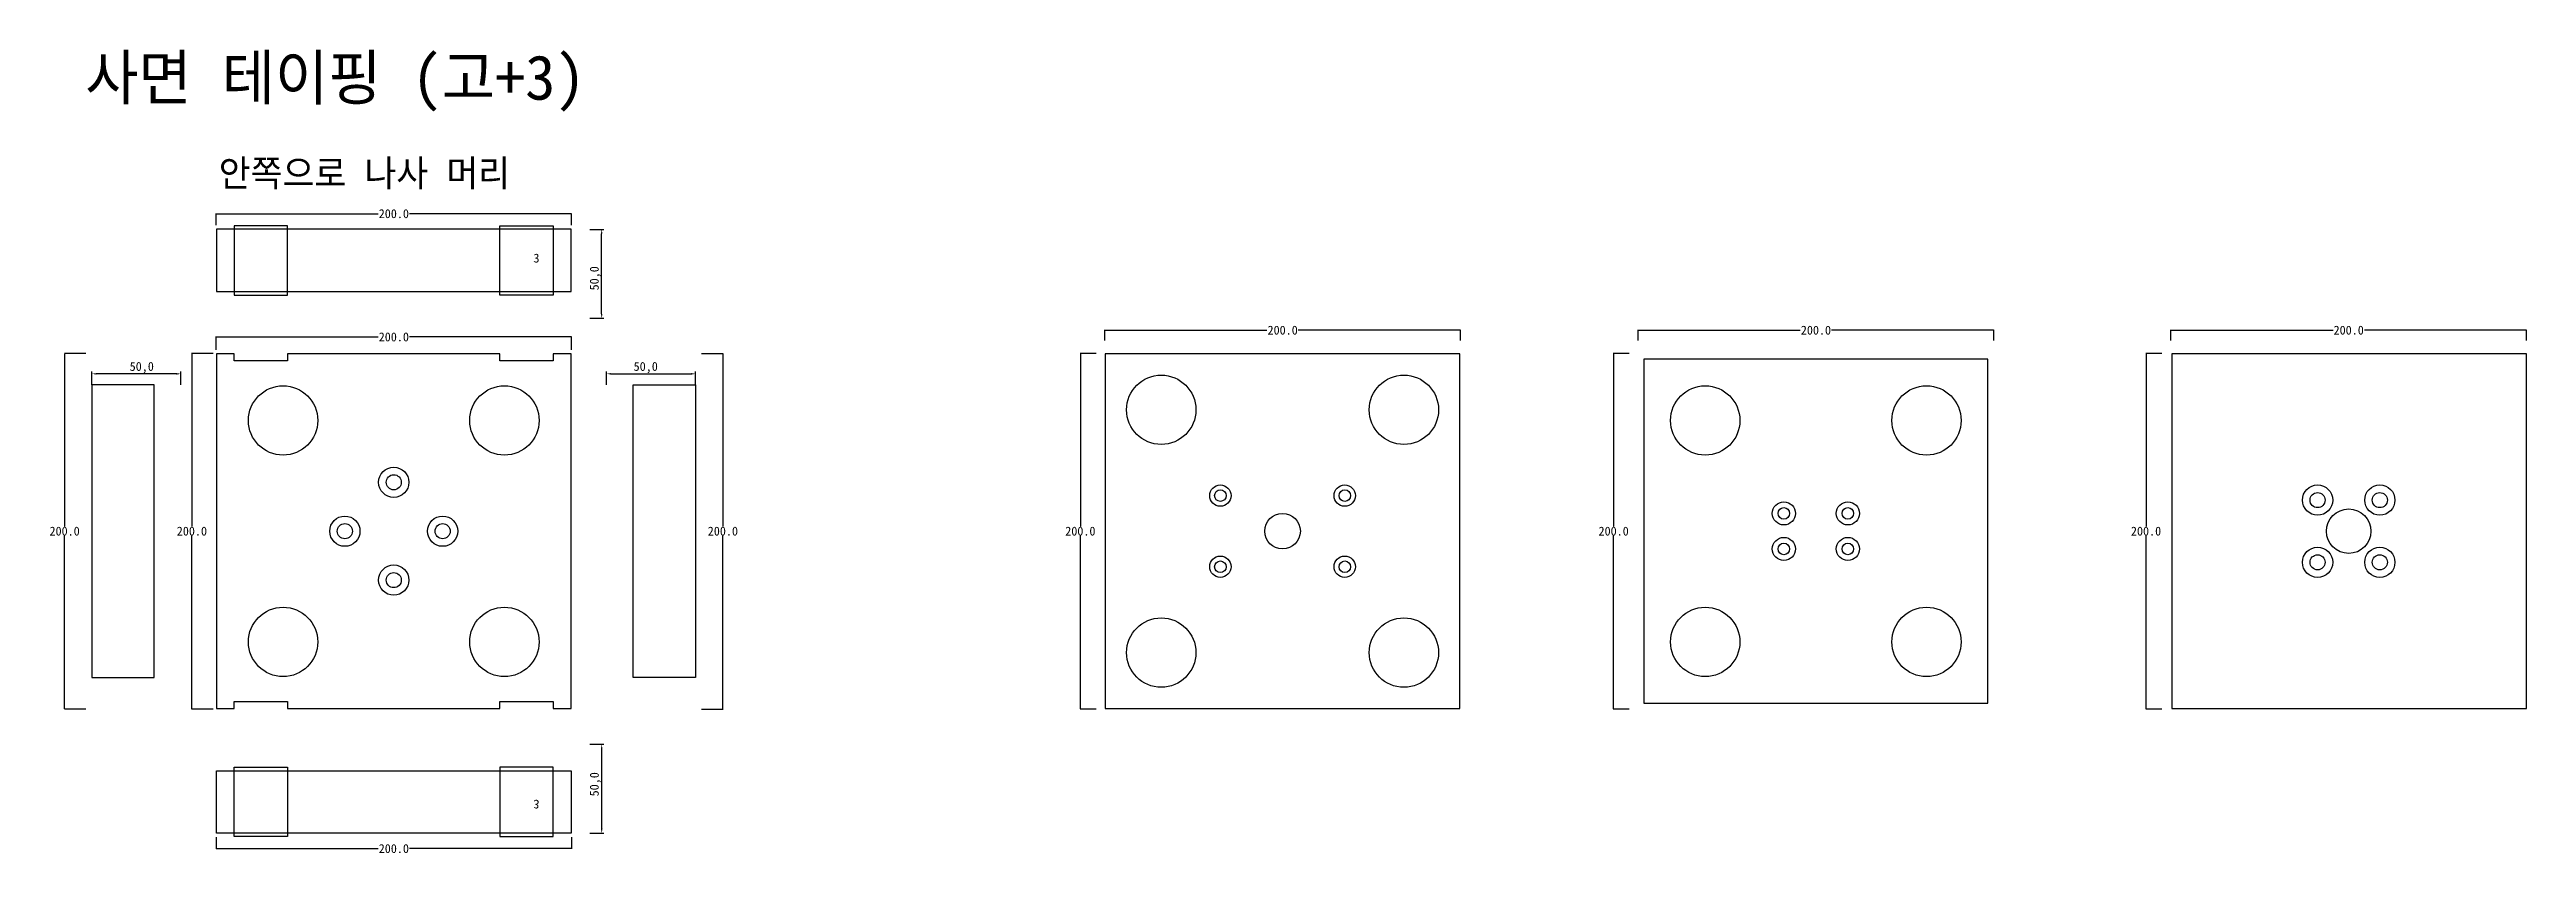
# Model space of a CAD drawing. Header units: millimetres. Extents: x 395 to 1788, y 292 to 744.
import ezdxf

# ---------------------------------------------------------------- set-up
doc = ezdxf.new("R2010")
doc.units = ezdxf.units.MM
for name, color, linetype in [('TEXT', 7, 'Continuous'), ('볼트 구멍', 7, 'Continuous'), ('치구', 7, 'Continuous'), ('치수', 7, 'Continuous')]:
    doc.layers.add(name, color=color, linetype=linetype)
doc.dimstyles.new('ISO-25', dxfattribs={"dimtxt": 2.5, "dimasz": 2.5, "dimexe": 1.25, "dimexo": 0.625, "dimtad": 1, "dimtxsty": 'Standard', "dimcen": 2.5, "dimadec": 0, "dimazin": 0, "dimtfac": 1, "dimtmove": 0, "dimatfit": 3, "dimfxl": 0, "dimarcsym": 0})
doc.dimstyles.get("Standard").update_dxf_attribs({"dimtxt": 7, "dimasz": 0.18, "dimexe": 0.18, "dimexo": 0.0625, "dimgap": 0.09, "dimtad": 0, "dimtih": 1, "dimtoh": 1, "dimdec": 1, "dimzin": 0, "dimdsep": 46, "dimtxsty": 'Standard', "dimcen": 0.09, "dimadec": 0, "dimazin": 0, "dimtfac": 1, "dimtdec": 1, "dimtofl": 0, "dimtmove": 0, "dimatfit": 3, "dimfxl": 0, "dimtolj": 1, "dimtzin": 0, "dimarcsym": 0})

# ---------------------------------------------------------------- blocks, each defined once
blk = doc.blocks.new('*D18')
at = {"layer": 'Defpoints', "color": 0}
for p in [(1188.5, 586.5), (988.5, 580.6), (1188.5, 580.6)]:
    blk.add_point(p, dxfattribs=at)
at = {"layer": '치수', "color": 0, "lineweight": -2}
for p, q in [((988.5, 580.7), (988.5, 586.7)), ((988.6, 586.5), (1079.6, 586.5)), ((1188.3, 586.5), (1097.3, 586.5)), ((1188.5, 580.7), (1188.5, 586.7))]:
    blk.add_line(p, q, dxfattribs=at)
at = {"layer": '치수', "color": 0}
for points in [[(988.6, 586.5), (988.6, 586.4), (988.5, 586.5)], [(1188.3, 586.5), (1188.3, 586.4), (1188.5, 586.5)]]:
    blk.add_solid(points, dxfattribs=at)
at = {"layer": '치수', "color": 0, "insert": (1088.5, 586.5), "char_height": 5, "attachment_point": 5}
blk.add_mtext('\\A1;200.0', dxfattribs=at)
blk = doc.blocks.new('*D19')
at = {"layer": 'Defpoints', "color": 0}
for p in [(415.4, 573.5), (403.3, 373.5), (415.4, 373.5)]:
    blk.add_point(p, dxfattribs=at)
at = {"layer": '치수', "color": 0, "lineweight": -2}
for p, q in [((415.3, 573.5), (403.2, 573.5)), ((403.3, 573.3), (403.3, 476.1)), ((403.3, 373.7), (403.3, 470.9)), ((415.3, 373.5), (403.2, 373.5))]:
    blk.add_line(p, q, dxfattribs=at)
at = {"layer": '치수', "color": 0}
for points in [[(403.3, 573.3), (403.4, 573.3), (403.3, 573.5)], [(403.3, 373.7), (403.4, 373.7), (403.3, 373.5)]]:
    blk.add_solid(points, dxfattribs=at)
at = {"layer": '치수', "color": 0, "insert": (403.3, 473.5), "char_height": 5, "attachment_point": 5}
blk.add_mtext('\\A1;200.0', dxfattribs=at)
blk = doc.blocks.new('*D20')
at = {"layer": 'Defpoints', "color": 0}
for p in [(761.5, 573.5), (761.5, 373.5), (773.6, 373.5)]:
    blk.add_point(p, dxfattribs=at)
at = {"layer": '치수', "color": 0, "lineweight": -2}
for p, q in [((761.6, 573.5), (773.7, 573.5)), ((773.6, 573.3), (773.6, 476.1)), ((773.6, 373.7), (773.6, 470.9)), ((761.6, 373.5), (773.7, 373.5))]:
    blk.add_line(p, q, dxfattribs=at)
at = {"layer": '치수', "color": 0}
for points in [[(773.5, 573.3), (773.6, 573.3), (773.6, 573.5)], [(773.5, 373.7), (773.6, 373.7), (773.6, 373.5)]]:
    blk.add_solid(points, dxfattribs=at)
at = {"layer": '치수', "color": 0, "insert": (773.6, 473.5), "char_height": 5, "attachment_point": 5}
blk.add_mtext('\\A1;200.0', dxfattribs=at)
blk = doc.blocks.new('*D21')
at = {"layer": 'Defpoints', "color": 0}
for p in [(487, 573.5), (474.9, 373.5), (487, 373.5)]:
    blk.add_point(p, dxfattribs=at)
at = {"layer": '치수', "color": 0, "lineweight": -2}
for p, q in [((486.9, 573.5), (474.7, 573.5)), ((474.9, 573.3), (474.9, 476.1)), ((474.9, 373.7), (474.9, 470.9)), ((486.9, 373.5), (474.7, 373.5))]:
    blk.add_line(p, q, dxfattribs=at)
at = {"layer": '치수', "color": 0}
for points in [[(474.9, 573.3), (475, 573.3), (474.9, 573.5)], [(474.9, 373.7), (475, 373.7), (474.9, 373.5)]]:
    blk.add_solid(points, dxfattribs=at)
at = {"layer": '치수', "color": 0, "insert": (474.9, 473.5), "char_height": 5, "attachment_point": 5}
blk.add_mtext('\\A1;200.0', dxfattribs=at)
blk = doc.blocks.new('*D22')
at = {"layer": 'Defpoints', "color": 0}
for p in [(983.6, 573.5), (974.7, 373.5), (983.6, 373.5)]:
    blk.add_point(p, dxfattribs=at)
at = {"layer": '치수', "color": 0, "lineweight": -2}
for p, q in [((983.5, 573.5), (974.5, 573.5)), ((974.7, 573.3), (974.7, 476.1)), ((974.7, 373.7), (974.7, 470.9)), ((983.5, 373.5), (974.5, 373.5))]:
    blk.add_line(p, q, dxfattribs=at)
at = {"layer": '치수', "color": 0}
for points in [[(974.6, 573.3), (974.7, 573.3), (974.7, 573.5)], [(974.6, 373.7), (974.7, 373.7), (974.7, 373.5)]]:
    blk.add_solid(points, dxfattribs=at)
at = {"layer": '치수', "color": 0, "insert": (974.7, 473.5), "char_height": 5, "attachment_point": 5}
blk.add_mtext('\\A1;200.0', dxfattribs=at)
blk = doc.blocks.new('*D23')
at = {"layer": 'Defpoints', "color": 0}
for p in [(698.1, 353.7), (698.1, 303.7), (705.4, 303.7)]:
    blk.add_point(p, dxfattribs=at)
at = {"layer": '치수', "color": 0, "lineweight": -2}
for p, q in [((698.8, 353.7), (706.7, 353.7)), ((705.4, 351.2), (705.4, 306.2)), ((698.8, 303.7), (706.7, 303.7))]:
    blk.add_line(p, q, dxfattribs=at)
at = {"layer": '치수', "color": 0}
for points in [[(705, 351.2), (705.9, 351.2), (705.4, 353.7)], [(705, 306.2), (705.9, 306.2), (705.4, 303.7)]]:
    blk.add_solid(points, dxfattribs=at)
at = {"layer": '치수', "color": 0, "insert": (701.9, 331.2), "char_height": 5, "attachment_point": 5, "rotation": 90}
blk.add_mtext('50,0', dxfattribs=at)
blk = doc.blocks.new('*D24')
at = {"layer": 'Defpoints', "color": 0}
for p in [(488.5, 301.4), (688.5, 301.4), (688.5, 295)]:
    blk.add_point(p, dxfattribs=at)
at = {"layer": '치수', "color": 0, "lineweight": -2}
for p, q in [((488.5, 301.4), (488.5, 294.8)), ((488.6, 295), (579.6, 295)), ((688.3, 295), (597.3, 295)), ((688.5, 301.4), (688.5, 294.8))]:
    blk.add_line(p, q, dxfattribs=at)
at = {"layer": '치수', "color": 0}
for points in [[(488.6, 295), (488.6, 295), (488.5, 295)], [(688.3, 295), (688.3, 295), (688.5, 295)]]:
    blk.add_solid(points, dxfattribs=at)
at = {"layer": '치수', "color": 0, "insert": (588.5, 295), "char_height": 5, "attachment_point": 5}
blk.add_mtext('\\A1;200.0', dxfattribs=at)
blk = doc.blocks.new('*D25')
at = {"layer": 'Defpoints', "color": 0}
for p in [(488.5, 575.3), (688.5, 582.7), (688.5, 575.3)]:
    blk.add_point(p, dxfattribs=at)
at = {"layer": '치수', "color": 0, "lineweight": -2}
for p, q in [((488.5, 575.4), (488.5, 582.9)), ((488.6, 582.7), (579.6, 582.7)), ((688.3, 582.7), (597.3, 582.7)), ((688.5, 575.4), (688.5, 582.9))]:
    blk.add_line(p, q, dxfattribs=at)
at = {"layer": '치수', "color": 0}
for points in [[(488.6, 582.7), (488.6, 582.7), (488.5, 582.7)], [(688.3, 582.7), (688.3, 582.7), (688.5, 582.7)]]:
    blk.add_solid(points, dxfattribs=at)
at = {"layer": '치수', "color": 0, "insert": (588.5, 582.7), "char_height": 5, "attachment_point": 5}
blk.add_mtext('\\A1;200.0', dxfattribs=at)
blk = doc.blocks.new('*D26')
at = {"layer": 'Defpoints', "color": 0}
for p in [(488.5, 645.6), (688.5, 652), (688.5, 645.6)]:
    blk.add_point(p, dxfattribs=at)
at = {"layer": '치수', "color": 0, "lineweight": -2}
for p, q in [((488.5, 645.6), (488.5, 652.1)), ((488.6, 652), (579.6, 652)), ((688.3, 652), (597.3, 652)), ((688.5, 645.6), (688.5, 652.1))]:
    blk.add_line(p, q, dxfattribs=at)
at = {"layer": '치수', "color": 0}
for points in [[(488.6, 652), (488.6, 651.9), (488.5, 652)], [(688.3, 652), (688.3, 651.9), (688.5, 652)]]:
    blk.add_solid(points, dxfattribs=at)
at = {"layer": '치수', "color": 0, "insert": (588.5, 652), "char_height": 5, "attachment_point": 5}
blk.add_mtext('\\A1;200.0', dxfattribs=at)
blk = doc.blocks.new('*D27')
at = {"layer": 'Defpoints', "color": 0}
for p in [(418.7, 562), (418.7, 555.2), (468.7, 555.2)]:
    blk.add_point(p, dxfattribs=at)
at = {"layer": '치수', "color": 0, "lineweight": -2}
for p, q in [((418.7, 555.8), (418.7, 563.2)), ((466.2, 562), (421.2, 562)), ((468.7, 555.8), (468.7, 563.2))]:
    blk.add_line(p, q, dxfattribs=at)
at = {"layer": '치수', "color": 0}
for points in [[(421.2, 562.4), (421.2, 561.5), (418.7, 562)], [(466.2, 562.4), (466.2, 561.5), (468.7, 562)]]:
    blk.add_solid(points, dxfattribs=at)
at = {"layer": '치수', "color": 0, "insert": (446.7, 565.5), "char_height": 5, "attachment_point": 5}
blk.add_mtext('50,0', dxfattribs=at)
blk = doc.blocks.new('*D28')
at = {"layer": 'Defpoints', "color": 0}
for p in [(698.1, 643.2), (705.4, 643.2), (698.1, 593.2)]:
    blk.add_point(p, dxfattribs=at)
at = {"layer": '치수', "color": 0, "lineweight": -2}
for p, q in [((698.8, 643.2), (706.7, 643.2)), ((705.4, 595.7), (705.4, 640.7)), ((698.8, 593.2), (706.7, 593.2))]:
    blk.add_line(p, q, dxfattribs=at)
at = {"layer": '치수', "color": 0}
for points in [[(705, 640.7), (705.9, 640.7), (705.4, 643.2)], [(705, 595.7), (705.9, 595.7), (705.4, 593.2)]]:
    blk.add_solid(points, dxfattribs=at)
at = {"layer": '치수', "color": 0, "insert": (701.9, 615.7), "char_height": 5, "attachment_point": 5, "rotation": 90}
blk.add_mtext('50,0', dxfattribs=at)
blk = doc.blocks.new('*D29')
at = {"layer": 'Defpoints', "color": 0}
for p in [(758.2, 562), (708.2, 555.2), (758.2, 555.2)]:
    blk.add_point(p, dxfattribs=at)
at = {"layer": '치수', "color": 0, "lineweight": -2}
for p, q in [((708.2, 555.8), (708.2, 563.2)), ((710.7, 562), (755.7, 562)), ((758.2, 555.8), (758.2, 563.2))]:
    blk.add_line(p, q, dxfattribs=at)
at = {"layer": '치수', "color": 0}
for points in [[(710.7, 562.4), (710.7, 561.5), (708.2, 562)], [(755.7, 562.4), (755.7, 561.5), (758.2, 562)]]:
    blk.add_solid(points, dxfattribs=at)
at = {"layer": '치수', "color": 0, "insert": (730.2, 565.5), "char_height": 5, "attachment_point": 5}
blk.add_mtext('50,0', dxfattribs=at)
blk = doc.blocks.new('*D30')
at = {"layer": 'Defpoints', "color": 0}
for p in [(1283.6, 573.5), (1274.7, 373.5), (1283.6, 373.5)]:
    blk.add_point(p, dxfattribs=at)
at = {"layer": '치수', "color": 0, "lineweight": -2}
for p, q in [((1283.5, 573.5), (1274.5, 573.5)), ((1274.7, 573.3), (1274.7, 476.1)), ((1274.7, 373.7), (1274.7, 470.9)), ((1283.5, 373.5), (1274.5, 373.5))]:
    blk.add_line(p, q, dxfattribs=at)
at = {"layer": '치수', "color": 0}
for points in [[(1274.6, 573.3), (1274.7, 573.3), (1274.7, 573.5)], [(1274.6, 373.7), (1274.7, 373.7), (1274.7, 373.5)]]:
    blk.add_solid(points, dxfattribs=at)
at = {"layer": '치수', "color": 0, "insert": (1274.7, 473.5), "char_height": 5, "attachment_point": 5}
blk.add_mtext('\\A1;200.0', dxfattribs=at)
blk = doc.blocks.new('*D31')
at = {"layer": 'Defpoints', "color": 0}
for p in [(1583.1, 573.5), (1574.2, 373.5), (1583.1, 373.5)]:
    blk.add_point(p, dxfattribs=at)
at = {"layer": '치수', "color": 0, "lineweight": -2}
for p, q in [((1583, 573.5), (1574, 573.5)), ((1574.2, 573.3), (1574.2, 476.1)), ((1574.2, 373.7), (1574.2, 470.9)), ((1583, 373.5), (1574, 373.5))]:
    blk.add_line(p, q, dxfattribs=at)
at = {"layer": '치수', "color": 0}
for points in [[(1574.1, 573.3), (1574.2, 573.3), (1574.2, 573.5)], [(1574.1, 373.7), (1574.2, 373.7), (1574.2, 373.5)]]:
    blk.add_solid(points, dxfattribs=at)
at = {"layer": '치수', "color": 0, "insert": (1574.2, 473.5), "char_height": 5, "attachment_point": 5}
blk.add_mtext('\\A1;200.0', dxfattribs=at)
blk = doc.blocks.new('*D32')
at = {"layer": 'Defpoints', "color": 0}
for p in [(1488.5, 586.5), (1288.5, 580.6), (1488.5, 580.6)]:
    blk.add_point(p, dxfattribs=at)
at = {"layer": '치수', "color": 0, "lineweight": -2}
for p, q in [((1288.5, 580.7), (1288.5, 586.7)), ((1288.6, 586.5), (1379.6, 586.5)), ((1488.3, 586.5), (1397.3, 586.5)), ((1488.5, 580.7), (1488.5, 586.7))]:
    blk.add_line(p, q, dxfattribs=at)
at = {"layer": '치수', "color": 0}
for points in [[(1288.6, 586.5), (1288.6, 586.4), (1288.5, 586.5)], [(1488.3, 586.5), (1488.3, 586.4), (1488.5, 586.5)]]:
    blk.add_solid(points, dxfattribs=at)
at = {"layer": '치수', "color": 0, "insert": (1388.5, 586.5), "char_height": 5, "attachment_point": 5}
blk.add_mtext('\\A1;200.0', dxfattribs=at)
blk = doc.blocks.new('*D33')
at = {"layer": 'Defpoints', "color": 0}
for p in [(1788.2, 586.5), (1588.2, 580.6), (1788.2, 580.6)]:
    blk.add_point(p, dxfattribs=at)
at = {"layer": '치수', "color": 0, "lineweight": -2}
for p, q in [((1588.2, 580.7), (1588.2, 586.7)), ((1588.4, 586.5), (1679.4, 586.5)), ((1788, 586.5), (1697, 586.5)), ((1788.2, 580.7), (1788.2, 586.7))]:
    blk.add_line(p, q, dxfattribs=at)
at = {"layer": '치수', "color": 0}
for points in [[(1588.4, 586.5), (1588.4, 586.4), (1588.2, 586.5)], [(1788, 586.5), (1788, 586.4), (1788.2, 586.5)]]:
    blk.add_solid(points, dxfattribs=at)
at = {"layer": '치수', "color": 0, "insert": (1688.2, 586.5), "char_height": 5, "attachment_point": 5}
blk.add_mtext('\\A1;200.0', dxfattribs=at)

msp = doc.modelspace()

# ---------------------------------------------------------------- linework, layer by layer
at = {"layer": '볼트 구멍', "color": 2}
for centre in [(588.45, 500.99), (560.95, 473.49), (615.95, 473.49), (588.45, 445.99)]:
    msp.add_circle(centre, 8.5, dxfattribs=at)
at = {"layer": '볼트 구멍', "color": 3}
for centre, radius in [((588.45, 500.99), 4.25), ((1053.45, 493.49), 3.25), ((1123.45, 493.49), 3.25), ((1670.7, 490.99), 4.25), ((1705.7, 490.99), 4.25), ((560.95, 473.49), 4.25), ((615.95, 473.49), 4.25), ((1088.45, 473.49), 10), ((1370.45, 483.49), 3.25), ((1406.45, 483.49), 3.25), ((1688.2, 473.49), 12.5), ((1370.45, 463.49), 3.25), ((1406.45, 463.49), 3.25), ((1670.7, 455.99), 4.25), ((1705.7, 455.99), 4.25), ((588.45, 445.99), 4.25), ((1053.45, 453.49), 3.25), ((1123.45, 453.49), 3.25)]:
    msp.add_circle(centre, radius, dxfattribs=at)
at = {"layer": '볼트 구멍', "color": 6}
for centre, radius in [((1053.45, 493.49), 6), ((1123.45, 493.49), 6), ((1370.45, 483.49), 6.5), ((1406.45, 483.49), 6.5), ((1670.7, 490.99), 8.5), ((1705.7, 490.99), 8.5), ((1370.45, 463.49), 6.5), ((1406.45, 463.49), 6.5), ((1670.7, 455.99), 8.5), ((1705.7, 455.99), 8.5), ((1053.45, 453.49), 6), ((1123.45, 453.49), 6)]:
    msp.add_circle(centre, radius, dxfattribs=at)
at = {"layer": '치구'}
for points in [[(488.7, 608.24), (688.2, 608.24), (688.2, 643.24), (488.7, 643.24)], [(488.7, 373.74), (498.7, 373.74), (498.7, 377.74), (528.7, 377.74), (528.7, 373.74), (648.2, 373.74), (648.2, 377.74), (678.2, 377.74), (678.2, 373.74), (688.2, 373.74), (688.2, 573.24), (678.2, 573.24), (678.2, 569.24), (648.2, 569.24), (648.2, 573.24), (528.7, 573.24), (528.7, 569.24), (498.7, 569.24), (498.7, 573.24), (488.7, 573.24)], [(988.7, 573.24), (988.7, 373.74), (1188.2, 373.74), (1188.2, 573.24)], [(1588.7, 573.24), (1588.7, 373.74), (1788.2, 373.74), (1788.2, 573.24)], [(1291.7, 570.24), (1291.7, 376.74), (1485.2, 376.74), (1485.2, 570.24)], [(453.7, 555.84), (418.7, 555.84), (418.7, 391.14), (453.7, 391.14)], [(723.2, 555.84), (758.2, 555.84), (758.2, 391.14), (723.2, 391.14)], [(488.7, 338.74), (688.2, 338.74), (688.2, 303.74), (488.7, 303.74)]]:
    msp.add_lwpolyline(points, close=True, dxfattribs=at)
at = {"layer": '치구', "color": 1}
for points in [[(498.7, 606.24), (528.7, 606.24), (528.7, 645.24), (498.7, 645.24)], [(678.2, 606.24), (648.2, 606.24), (648.2, 645.24), (678.2, 645.24)], [(498.7, 340.74), (528.7, 340.74), (528.7, 301.74), (498.7, 301.74)], [(678.2, 340.74), (648.2, 340.74), (648.2, 301.74), (678.2, 301.74)]]:
    msp.add_lwpolyline(points, close=True, dxfattribs=at)
at = {"layer": '치구'}
for centre in [(1020.2, 541.74), (1156.7, 541.74), (526.2, 535.74), (650.7, 535.74), (1326.2, 535.74), (1450.7, 535.74), (526.2, 411.24), (650.7, 411.24), (1020.2, 405.24), (1156.7, 405.24), (1326.2, 411.24), (1450.7, 411.24)]:
    msp.add_circle(centre, 19.5, dxfattribs=at)

# ---------------------------------------------------------------- texts
at = {"layer": 'TEXT', "linetype": 'Continuous'}
msp.add_text('사면 테이핑 (고+3)', height=25, dxfattribs=at).set_placement((414.95, 716.11))
at = {"layer": 'TEXT', "color": 1}
for s, height, p in [('안쪽으로 나사 머리', 15, (490, 667.3)), ('3', 5, (667.01, 624.54))]:
    msp.add_text(s, height=height, dxfattribs=at).set_placement(p)
at = {"layer": 'TEXT', "color": 1, "text_generation_flag": 2}
msp.add_text('3', height=5, rotation=180, dxfattribs=at).set_placement((667.01, 322.44))

# ---------------------------------------------------------------- dimensions: what is measured, and where the dimension line sits
at = {"layer": '치수', "color": 4}
for base, p1, p2, dimstyle, override, picture, middle in [((688.45, 651.96), (488.45, 645.56), (688.45, 645.56), 'Standard', {"dimtxt": 5}, '*D26', (588.45, 651.96)), ((758.2, 561.97), (708.2, 555.19), (758.2, 555.19), 'ISO-25', {"dimtxt": 5, "dimdec": 1, "dimzin": 0, "dimtdec": 1}, '*D29', (730.2, 561.97)), ((688.45, 295.02), (488.45, 301.41), (688.45, 301.41), 'Standard', {"dimtxt": 5}, '*D24', (588.45, 295.02))]:
    dim = msp.add_linear_dim(base=base, p1=p1, p2=p2, dimstyle=dimstyle, override=override, dxfattribs=at)
    dim.commit()
    dim.dimension.update_dxf_attribs({"geometry": picture, "text_midpoint": middle, "dimtype": 160})
for base, p1, p2, angle, picture, middle in [((705.45, 643.24), (698.13, 593.24), (698.13, 643.24), 90, '*D28', (705.45, 615.74)), ((418.7, 561.97), (468.7, 555.19), (418.7, 555.19), 180, '*D27', (446.7, 561.97)), ((705.45, 303.74), (698.13, 353.74), (698.13, 303.74), 270, '*D23', (705.45, 331.24))]:
    dim = msp.add_linear_dim(base=base, p1=p1, p2=p2, angle=angle, dimstyle='ISO-25', override={"dimtxt": 5, "dimdec": 1, "dimzin": 0, "dimtdec": 1}, dxfattribs=at)
    dim.commit()
    dim.dimension.update_dxf_attribs({"geometry": picture, "text_midpoint": middle, "dimtype": 160})
for base, p1, p2, picture, middle in [((688.45, 582.71), (488.45, 575.31), (688.45, 575.31), '*D25', (588.45, 582.71)), ((1188.45, 586.48), (988.45, 580.6), (1188.45, 580.6), '*D18', (1088.45, 586.48)), ((1488.45, 586.48), (1288.45, 580.6), (1488.45, 580.6), '*D32', (1388.45, 586.48)), ((1788.2, 586.48), (1588.2, 580.6), (1788.2, 580.6), '*D33', (1688.2, 586.48))]:
    dim = msp.add_linear_dim(base=base, p1=p1, p2=p2, dimstyle='Standard', override={"dimtxt": 5}, dxfattribs=at)
    dim.commit()
    dim.dimension.update_dxf_attribs({"geometry": picture, "text_midpoint": middle})
for base, p1, p2, picture, middle in [((403.33, 373.49), (415.4, 573.49), (415.4, 373.49), '*D19', (403.33, 473.49)), ((474.92, 373.49), (486.99, 573.49), (486.99, 373.49), '*D21', (474.92, 473.49)), ((773.57, 373.49), (761.5, 573.49), (761.5, 373.49), '*D20', (773.57, 473.49)), ((974.66, 373.49), (983.56, 573.49), (983.56, 373.49), '*D22', (974.66, 473.49)), ((1274.66, 373.49), (1283.56, 573.49), (1283.56, 373.49), '*D30', (1274.66, 473.49)), ((1574.16, 373.49), (1583.06, 573.49), (1583.06, 373.49), '*D31', (1574.16, 473.49))]:
    dim = msp.add_linear_dim(base=base, p1=p1, p2=p2, angle=90, dimstyle='Standard', override={"dimtxt": 5}, dxfattribs=at)
    dim.commit()
    dim.dimension.update_dxf_attribs({"geometry": picture, "text_midpoint": middle})

doc.saveas('drawing.dxf')
